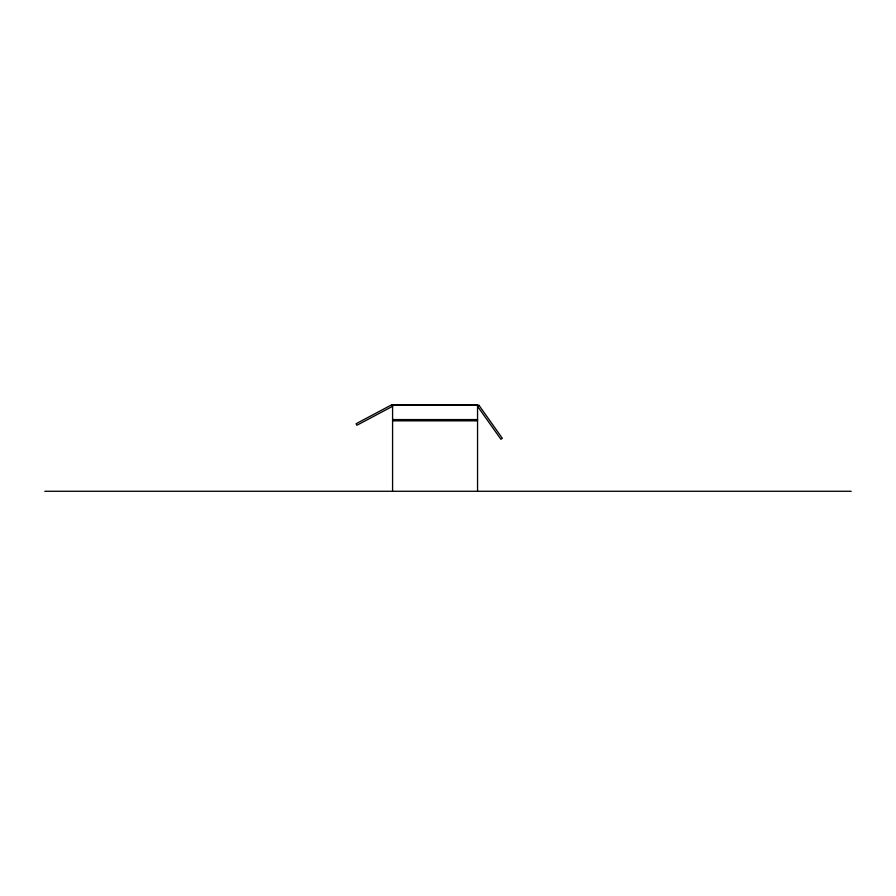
<?xml version="1.0" encoding="UTF-8"?>
<svg xmlns="http://www.w3.org/2000/svg" width="896" height="896" viewBox="0 0 896 896"><rect width="100%" height="100%" fill="white"/><g stroke="black" fill="none" stroke-linecap="round" stroke-linejoin="round"><path stroke-width="1.34" d="M392.582 405.037L477.557 405.037M392.582 419.574L477.557 419.574M392.582 420.84L477.557 420.84M44.8 491.277L851.2 491.277M477.557 491.277L477.557 404.723L392.582 404.723L392.582 491.277M478.968 405.294L477.557 406.302L500.909 439.286L502.32 438.278L478.968 405.294M391.765 404.768L356.082 423.741L356.899 425.275L392.582 406.302L391.765 404.768"/></g></svg>
